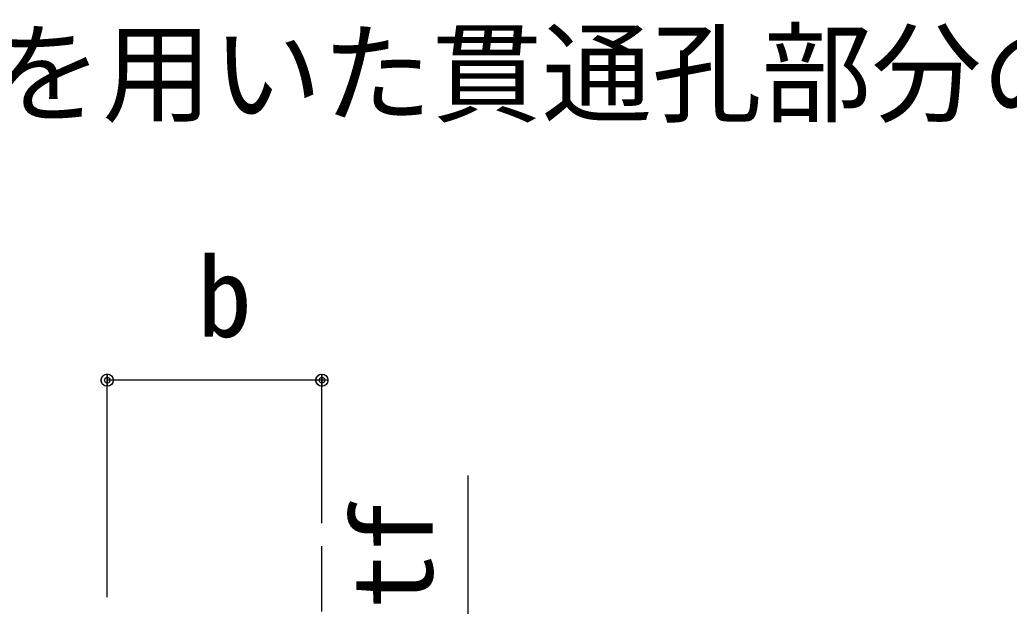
# Model space of a CAD drawing. Units: millimetres, scale not verified. Extents: x -27088 to 3772, y -2667 to 2667.
# Drawn here: x -72.3 to 359.8, y 1657.9 to 1914 of the extents above; entities that cross this region are included whole.
import ezdxf
from ezdxf.enums import TextEntityAlignment as Align

# ---------------------------------------------------------------- set-up
doc = ezdxf.new("R2010")
doc.units = ezdxf.units.MM
doc.header["$LTSCALE"] = 8
doc.linetypes.add('USER3', pattern=[50.8, 31.75, -6.35, 6.35, -6.35])
doc.layers.add('0-0_0', color=7, linetype='Continuous')
doc.layers.add('0-3_SUNPOU', color=7, linetype='Continuous')
doc.styles.add('ＭＳ ゴシック', font='')
doc.styles.get('ＭＳ ゴシック').set_extended_font_data('MS Gothic')

msp = doc.modelspace()

# ---------------------------------------------------------------- linework, layer by layer
at = {"layer": '0-3_SUNPOU'}
for p, q in [((-36.135, 1758.36), (-35.81, 1758.685)), ((-35.81, 1758.685), (-35.434, 1758.949)), ((-35.434, 1758.949), (-35.017, 1759.143)), ((-35.017, 1759.143), (-34.574, 1759.262)), ((-34.116, 1661.86), (-34.116, 1759.302)), ((-34.116, 1759.302), (-34.116, 1759.262)), ((-34.116, 1759.262), (-34.116, 1759.302)), ((-34.116, 1759.143), (-34.116, 1759.262)), ((-34.116, 1759.262), (-34.116, 1759.143)), ((-34.116, 1758.949), (-34.116, 1759.143)), ((-34.116, 1759.143), (-34.116, 1758.949)), ((-34.116, 1758.685), (-34.116, 1758.949)), ((-34.116, 1758.949), (-34.116, 1758.685)), ((-34.116, 1758.36), (-34.116, 1758.685)), ((-34.116, 1758.685), (-34.116, 1758.36)), ((-33.658, 1759.262), (-33.214, 1759.143)), ((-33.214, 1759.143), (-32.798, 1758.949)), ((-32.798, 1758.949), (-32.421, 1758.685)), ((-32.421, 1758.685), (-32.096, 1758.36)), ((57.613, 1758.36), (57.938, 1758.685)), ((57.938, 1758.685), (58.315, 1758.949)), ((58.315, 1758.949), (58.731, 1759.143)), ((58.731, 1759.143), (59.175, 1759.262)), ((59.633, 1694.224), (59.633, 1759.302)), ((59.633, 1759.143), (59.633, 1759.262)), ((59.633, 1759.262), (59.633, 1759.143)), ((59.633, 1758.949), (59.633, 1759.143)), ((59.633, 1759.143), (59.633, 1758.949)), ((59.633, 1758.685), (59.633, 1758.949)), ((59.633, 1758.949), (59.633, 1758.685)), ((59.633, 1758.36), (59.633, 1758.685)), ((59.633, 1758.685), (59.633, 1758.36)), ((60.091, 1759.262), (60.535, 1759.143)), ((60.535, 1759.143), (60.951, 1758.949)), ((60.951, 1758.949), (61.328, 1758.685)), ((61.328, 1758.685), (61.653, 1758.36)), ((-36.752, 1756.666), (-36.712, 1757.123)), ((-36.712, 1756.208), (-36.752, 1756.666)), ((-36.712, 1757.123), (-36.593, 1757.567)), ((-36.593, 1755.764), (-36.712, 1756.208)), ((-36.593, 1757.567), (-36.399, 1757.984)), ((-36.399, 1755.347), (-36.593, 1755.764)), ((-36.399, 1757.984), (-36.135, 1758.36)), ((-36.135, 1754.971), (-36.399, 1755.347)), ((-35.81, 1754.646), (-36.135, 1754.971)), ((-35.434, 1754.382), (-35.81, 1754.646)), ((-35.017, 1754.188), (-35.434, 1754.382)), ((-34.116, 1757.984), (-34.116, 1758.36)), ((-34.116, 1758.36), (-34.116, 1757.984)), ((-34.116, 1757.567), (-34.116, 1757.984)), ((-34.116, 1757.984), (-34.116, 1757.567)), ((-34.116, 1757.123), (-34.116, 1757.567)), ((-34.116, 1757.567), (-34.116, 1757.123)), ((-34.116, 1756.666), (-34.116, 1757.123)), ((-34.116, 1757.123), (-34.116, 1756.666)), ((62.269, 1756.666), (-34.116, 1756.666)), ((-34.116, 1756.208), (-34.116, 1756.666)), ((-34.116, 1756.666), (-34.116, 1756.208)), ((-34.116, 1755.764), (-34.116, 1756.208)), ((-34.116, 1756.208), (-34.116, 1755.764)), ((-34.116, 1755.347), (-34.116, 1755.764)), ((-34.116, 1755.764), (-34.116, 1755.347)), ((-34.116, 1754.971), (-34.116, 1755.347)), ((-34.116, 1755.347), (-34.116, 1754.971)), ((-34.116, 1754.646), (-34.116, 1754.971)), ((-34.116, 1754.971), (-34.116, 1754.646)), ((-34.116, 1754.382), (-34.116, 1754.646)), ((-34.116, 1754.646), (-34.116, 1754.382)), ((-34.116, 1754.188), (-34.116, 1754.382)), ((-34.116, 1754.382), (-34.116, 1754.188)), ((-32.798, 1754.382), (-33.214, 1754.188)), ((-32.421, 1754.646), (-32.798, 1754.382)), ((-32.096, 1754.971), (-32.421, 1754.646)), ((-32.096, 1758.36), (-31.833, 1757.984)), ((-31.833, 1755.347), (-32.096, 1754.971)), ((-31.833, 1757.984), (-31.638, 1757.567)), ((-31.638, 1755.764), (-31.833, 1755.347)), ((-31.638, 1757.567), (-31.519, 1757.123)), ((-31.519, 1756.208), (-31.638, 1755.764)), ((-31.519, 1757.123), (-31.479, 1756.666)), ((-31.479, 1756.666), (-31.519, 1756.208)), ((56.997, 1756.666), (57.037, 1757.123)), ((57.037, 1756.208), (56.997, 1756.666)), ((57.037, 1757.123), (57.156, 1757.567)), ((57.156, 1755.764), (57.037, 1756.208)), ((57.156, 1757.567), (57.35, 1757.984)), ((57.35, 1755.347), (57.156, 1755.764)), ((57.35, 1757.984), (57.613, 1758.36)), ((57.613, 1754.971), (57.35, 1755.347)), ((57.938, 1754.646), (57.613, 1754.971)), ((58.315, 1754.382), (57.938, 1754.646)), ((58.731, 1754.188), (58.315, 1754.382)), ((59.633, 1757.984), (59.633, 1758.36)), ((59.633, 1758.36), (59.633, 1757.984)), ((59.633, 1757.567), (59.633, 1757.984)), ((59.633, 1757.984), (59.633, 1757.567)), ((59.633, 1757.123), (59.633, 1757.567)), ((59.633, 1757.567), (59.633, 1757.123)), ((59.633, 1756.666), (59.633, 1757.123)), ((59.633, 1757.123), (59.633, 1756.666)), ((59.633, 1756.208), (59.633, 1756.666)), ((59.633, 1756.666), (59.633, 1756.208)), ((59.633, 1755.764), (59.633, 1756.208)), ((59.633, 1756.208), (59.633, 1755.764)), ((59.633, 1755.347), (59.633, 1755.764)), ((59.633, 1755.764), (59.633, 1755.347)), ((59.633, 1754.971), (59.633, 1755.347)), ((59.633, 1755.347), (59.633, 1754.971)), ((59.633, 1754.646), (59.633, 1754.971)), ((59.633, 1754.971), (59.633, 1754.646)), ((59.633, 1754.382), (59.633, 1754.646)), ((59.633, 1754.646), (59.633, 1754.382)), ((59.633, 1754.188), (59.633, 1754.382)), ((59.633, 1754.382), (59.633, 1754.188)), ((60.951, 1754.382), (60.535, 1754.188)), ((61.328, 1754.646), (60.951, 1754.382)), ((61.653, 1754.971), (61.328, 1754.646)), ((61.653, 1758.36), (61.916, 1757.984)), ((61.916, 1755.347), (61.653, 1754.971)), ((61.916, 1757.984), (62.11, 1757.567)), ((62.11, 1755.764), (61.916, 1755.347)), ((62.11, 1757.567), (62.229, 1757.123)), ((62.229, 1756.208), (62.11, 1755.764)), ((62.229, 1757.123), (62.269, 1756.666)), ((62.269, 1756.666), (62.229, 1756.208)), ((-34.574, 1754.069), (-35.017, 1754.188)), ((-34.116, 1754.069), (-34.116, 1754.188)), ((-34.116, 1754.188), (-34.116, 1754.069)), ((-33.214, 1754.188), (-33.658, 1754.069)), ((59.175, 1754.069), (58.731, 1754.188)), ((59.633, 1754.188), (59.633, 1754.069)), ((60.535, 1754.188), (60.091, 1754.069)), ((123.382, 1714.996), (123.382, 1643.599))]:
    msp.add_line(p, q, dxfattribs=at)
at = {"layer": '0-3_SUNPOU', "linetype": 'USER3'}
msp.add_line((59.633, 1249.224), (59.633, 1684.224), dxfattribs=at)
at = {"layer": '0-3_SUNPOU'}
for points in [[(-34.574, 1759.262), (-34.116, 1759.302), (-33.658, 1759.262)], [(59.633, 1759.302), (59.633, 1759.262), (59.633, 1759.302)], [(-34.116, 1754.069), (-34.116, 1754.029), (-34.116, 1754.069)], [(59.633, 1754.069), (59.633, 1754.029), (59.175, 1754.069)], [(60.091, 1754.069), (59.633, 1754.029), (59.633, 1754.069), (59.633, 1754.188)]]:
    msp.add_lwpolyline(points, dxfattribs=at)
for centre, radius in [((-34.116, 1756.666), 2.636), ((59.633, 1756.666), 2.636), ((-34.116, 1756.666), 1.213), ((59.633, 1756.666), 1.213)]:
    msp.add_circle(centre, radius, dxfattribs=at)

# ---------------------------------------------------------------- texts
at = {"layer": '0-0_0', "style": 'ＭＳ ゴシック'}
for s, p in [('● 貫通孔無しで構造設計を行った結果から得られる貫通孔位置の存在応力に対して,OSﾘﾝｸﾞ工法を用いた貫通孔部分の耐力が上回る事を確認する必要があるので,OSﾘﾝｸﾞの使用の決定は構造設計者により行う。', (-2148.017, 1862.542)), ('b', (5.129, 1765.082))]:
    msp.add_text(s, height=35.19, dxfattribs=at).set_placement(p, align=Align.BOTTOM_LEFT)
msp.add_text('tf', height=35.19, rotation=90, dxfattribs=at).set_placement((118.54, 1656.741), align=Align.BOTTOM_LEFT)

doc.saveas('drawing.dxf')
